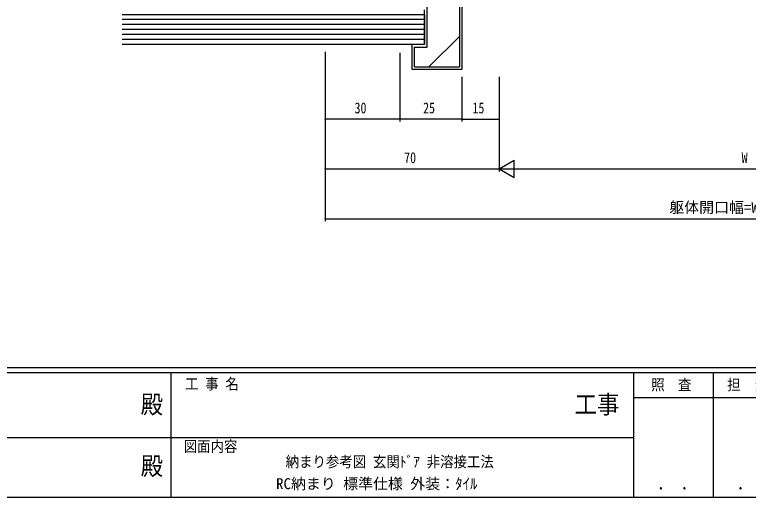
# Model space of a CAD drawing. Units: millimetres, scale not verified. Extents: x -1514 to 567, y -403 to 403.
# Drawn here: x -75.5 to 219.5, y -403 to -209 of the extents above; entities that cross this region are included whole.
import ezdxf
from ezdxf.enums import TextEntityAlignment as Align

# ---------------------------------------------------------------- set-up
doc = ezdxf.new("R2010")
doc.units = ezdxf.units.MM
doc.header["$LTSCALE"] = 2
for name, color, linetype in [('0-1_USER1', 3, 'Continuous'), ('0-5_YKK_D', 6, 'Continuous'), ('0-6_YKK_ZWAK', 7, 'Continuous'), ('0-7_YSS_K', 3, 'Continuous')]:
    doc.layers.add(name, color=color, linetype=linetype)
doc.styles.add('ＭＳ ゴシック', font='')
doc.styles.get('ＭＳ ゴシック').set_extended_font_data('MS Gothic')

msp = doc.modelspace()

# ---------------------------------------------------------------- linework, layer by layer
at = {"layer": '0-5_YKK_D'}
for p, q in [((49.292, -223.936), (49.292, -252)), ((49.292, -223.936), (49.292, -272)), ((49.292, -224), (49.292, -292)), ((79.3, -224.326), (79.3, -252)), ((79.3, -234), (79.3, -252)), ((104.3, -234), (104.3, -252)), ((104.3, -234), (104.3, -252)), ((119.3, -234), (119.3, -252)), ((119.3, -234), (119.3, -272)), ((119.3, -234), (119.3, -272)), ((79.3, -251), (49.292, -251)), ((104.3, -251), (79.3, -251)), ((104.3, -251), (119.3, -251)), ((119.3, -271), (125.362, -267.5)), ((125.362, -274.5), (125.362, -267.5)), ((49.292, -271), (119.3, -271)), ((119.3, -271), (131.425, -271)), ((119.3, -271), (125.362, -274.5)), ((126.3, -271), (310.3, -271)), ((49.292, -291), (387.3, -291))]:
    msp.add_line(p, q, dxfattribs=at)
for centre, start, end in [((49.292, -251), 0, 180), ((49.292, -251), 180, 0), ((79.3, -251), 0, 180), ((79.3, -251), 0, 180), ((79.3, -251), 180, 0), ((79.3, -251), 180, 0), ((104.3, -251), 0, 180), ((104.3, -251), 0, 180), ((104.3, -251), 180, 0), ((104.3, -251), 180, 0), ((119.3, -251), 0, 180), ((119.3, -251), 180, 0), ((49.292, -271), 0, 180), ((49.292, -271), 180, 0), ((49.292, -291), 0, 180), ((49.292, -291), 180, 0)]:
    msp.add_arc(centre, 0.106, start, end, dxfattribs=at)
at = {"layer": '0-6_YKK_ZWAK'}
for p, q in [((537.3, -351), (-562.7, -351)), ((483.3, -353), (-562.7, -353)), ((-12.7, -353), (-12.7, -403)), ((173.3, -353), (173.3, -403)), ((205.3, -353), (205.3, -403)), ((270.706, -362.999), (173.3, -362.999)), ((-194.7, -378.999), (-10.7, -378.999)), ((-10.7, -378.999), (173.3, -378.999)), ((-562.7, -403), (483.3, -403))]:
    msp.add_line(p, q, dxfattribs=at)
at = {"layer": '0-7_YSS_K'}
for p, q in [((103.3, -82), (103.3, -230)), ((104.3, -80.997), (104.3, -231)), ((90.3, -222), (90.3, -206)), ((89.3, -209), (-32.3, -209)), ((89.3, -221), (89.3, -207)), ((89.3, -209), (89.3, -221)), ((89.3, -211), (-32.3, -211)), ((89.3, -213), (-32.3, -213)), ((89.3, -215), (-32.3, -215)), ((89.3, -217), (-32.3, -217)), ((91.016, -230), (103.3, -217.716)), ((89.3, -219), (-32.3, -219)), ((89.3, -221), (-32.3, -221)), ((89.3, -221), (84.3, -221)), ((84.3, -231), (84.3, -221)), ((85.3, -222), (90.3, -222)), ((85.3, -230), (85.3, -222)), ((85.3, -230), (103.3, -230)), ((104.3, -231), (84.3, -231))]:
    msp.add_line(p, q, dxfattribs=at)

# ---------------------------------------------------------------- texts
at = {"layer": '0-1_USER1', "style": 'ＭＳ ゴシック', "width": 0.9}
msp.add_text('納まり参考図 玄関ﾄﾞｱ 非溶接工法', height=4.399, dxfattribs=at).set_placement((33.45, -392.213), align=Align.BOTTOM_LEFT)
at = {"layer": '0-1_USER1', "style": 'ＭＳ ゴシック'}
msp.add_text('RC納まり 標準仕様 外装：ﾀｲﾙ ', height=4.399, dxfattribs=at).set_placement((29.61, -401.035), align=Align.BOTTOM_LEFT)
at = {"layer": '0-5_YKK_D', "style": 'ＭＳ ゴシック', "width": 0.8}
for s, p in [('30', (61.165, -250)), ('25', (88.718, -250)), ('15', (108.56, -250)), ('70', (81.104, -270)), ('W', (216.765, -270))]:
    msp.add_text(s, height=4.399, dxfattribs=at).set_placement(p, align=Align.BOTTOM_LEFT)
at = {"layer": '0-5_YKK_D', "style": 'ＭＳ ゴシック'}
msp.add_text('躯体開口幅=W+140', height=4.399, dxfattribs=at).set_placement((187.696, -290), align=Align.BOTTOM_LEFT)
at = {"layer": '0-6_YKK_ZWAK', "style": 'ＭＳ ゴシック', "width": 0.9}
for s, height, p in [('工 事 名', 4.399, (-6.968, -360.904)), ('照  査', 4.399, (180.427, -361.258)), ('担  当', 4.399, (210.949, -361.258)), ('殿', 7.331, (-24.817, -371.509)), ('工事', 7.331, (149.631, -371.509)), ('図面内容', 4.399, (-7.532, -386.069)), ('殿', 7.331, (-24.817, -396.254)), (' ． ．', 5.132, (179.664, -401.494)), (' ． ．', 5.132, (211.664, -401.494))]:
    msp.add_text(s, height=height, dxfattribs=at).set_placement(p, align=Align.BOTTOM_LEFT)

doc.saveas('drawing.dxf')
